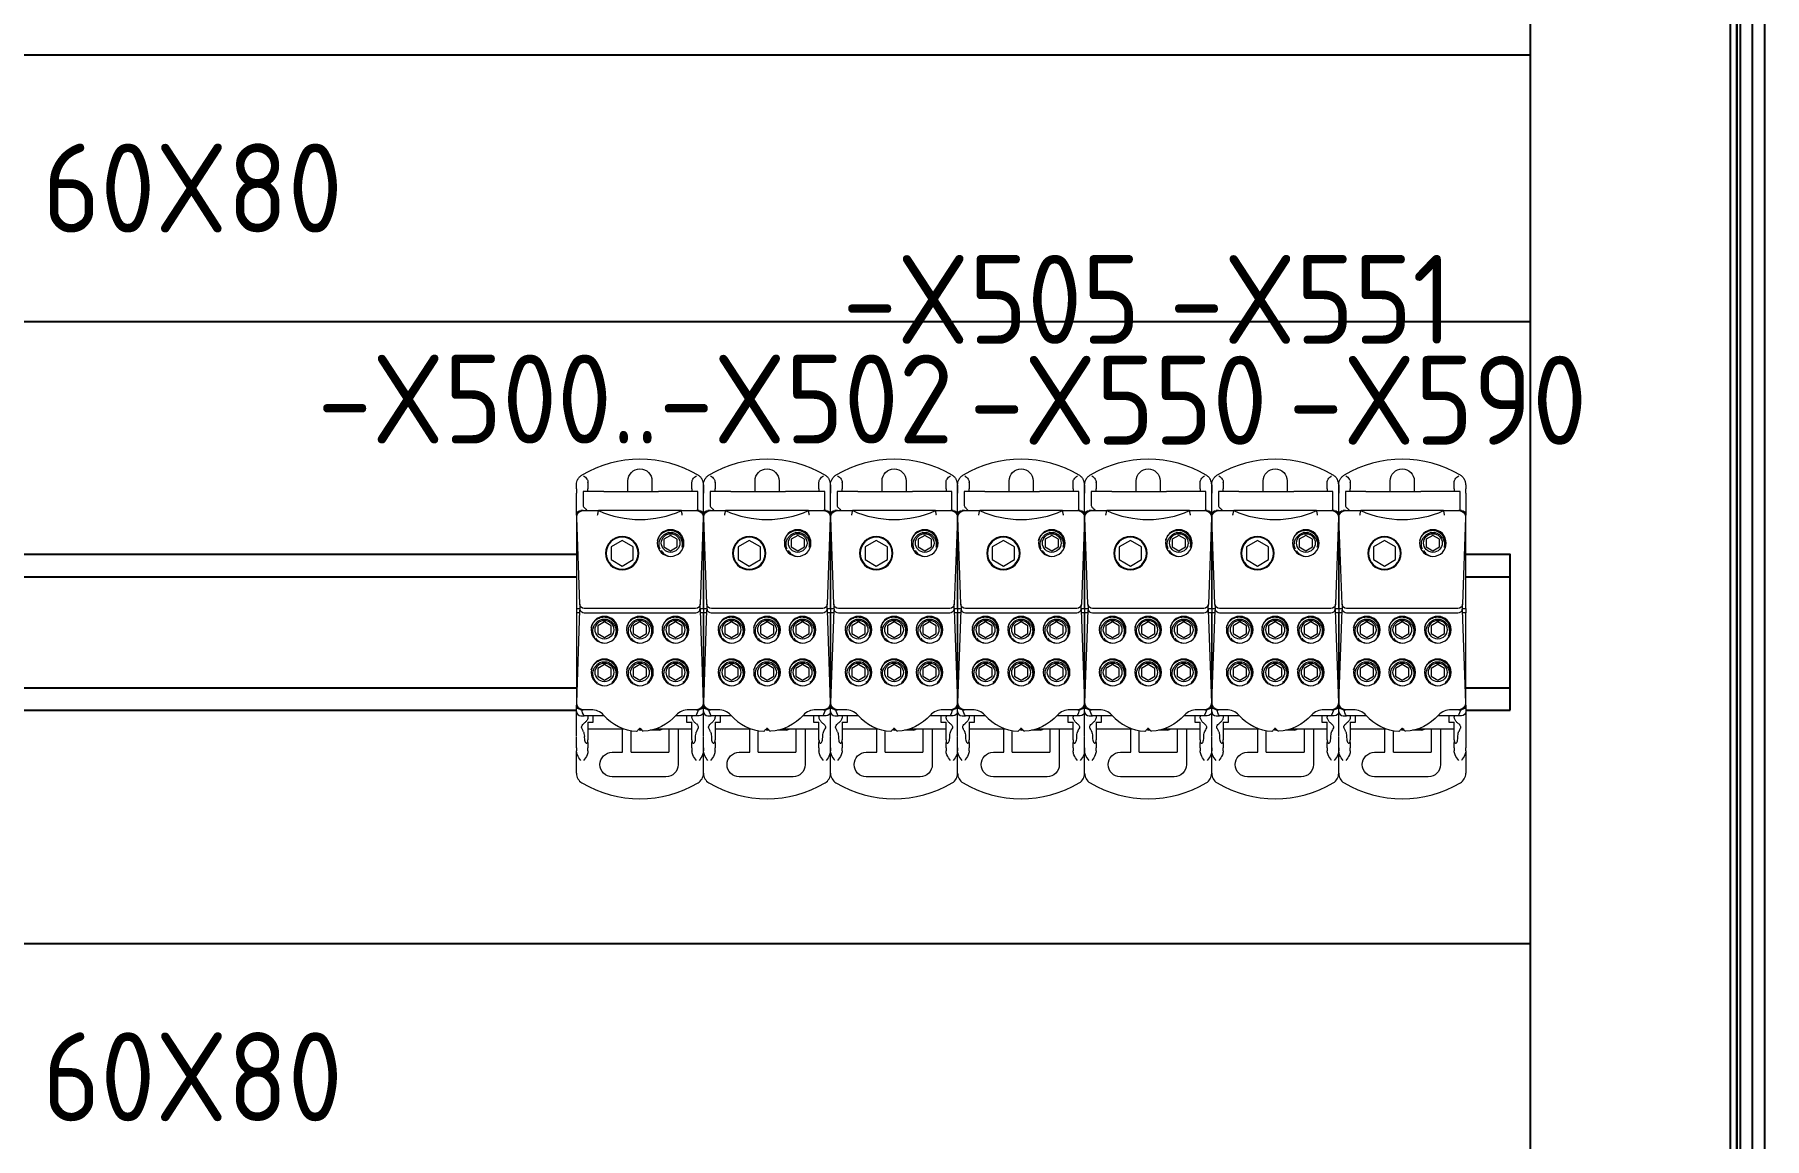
# Model space of a CAD drawing. Header units: millimetres. Extents: x 42151 to 59780, y 37376 to 44547.
# Drawn here: x 47415.8 to 47805.2, y 43100.9 to 43349.3 of the extents above; entities that cross this region are included whole.
import ezdxf
from ezdxf.enums import TextEntityAlignment as Align

# ---------------------------------------------------------------- set-up
doc = ezdxf.new("R2010")
doc.units = ezdxf.units.MM
doc.set_wipeout_variables(frame=1)
doc.layers.add('000-PI-Oprema', color=30, linetype='Continuous', lineweight=5)
for name, color, linetype in [('000-PI-ORMAR', 2, 'Continuous'), ('000-PI_TEXT', 7, 'Continuous'), ('002-PI-Kabelska kanalica', 150, 'Continuous'), ('004-PI-DIN Šina', 3, 'Continuous'), ('SI-Ormari', 51, 'Continuous')]:
    doc.layers.add(name, color=color, linetype=linetype)
doc.styles.add('PI0', font='isocpeur.ttf', dxfattribs={"width": 0.9})

# ---------------------------------------------------------------- blocks, each defined once
blk = doc.blocks.new('2000x800_montazna ploca')
at = {"layer": '000-PI-ORMAR'}
blk.add_line((-3634.67, 1646.19), (-3634.67, -243.81), dxfattribs=at)
blk = doc.blocks.new('*U90')
at = {"layer": '002-PI-Kabelska kanalica'}
blk.add_line((80, -100), (80, 1630), dxfattribs=at)
blk = doc.blocks.new('*U137')
at = {"layer": '002-PI-Kabelska kanalica'}
for p, q in [((-20, 519), (40, 519)), ((-20, -100), (-20, 519)), ((40, -100), (40, 519))]:
    blk.add_line(p, q, dxfattribs=at)
blk = doc.blocks.new('*U134')
at = {"layer": '004-PI-DIN Šina'}
blk.add_lwpolyline([(610, -17.5), (610, 17.5), (0, 17.5), (0, -17.5)], close=True, dxfattribs=at)
for points in [[(0, 12.5), (610, 12.5)], [(0, -12.5), (610, -12.5)]]:
    blk.add_lwpolyline(points, dxfattribs=at)
blk = doc.blocks.new('A$C444e6eee')
at = {"color": 0, "linetype": 'Continuous', "lineweight": 0, "extrusion": (1.22465e-16, 1, -2.22045e-16)}
for p, q in [((78.21, -159.95), (83.26, -159.95)), ((83.94, -159.95), (83.26, -159.95)), ((83.3, -162.55), (83.94, -162.55)), ((83.94, -159.95), (85.17, -159.95)), ((85.17, -162.55), (83.94, -162.55)), ((85.17, -159.95), (86.33, -159.95)), ((89.73, -162.55), (85.76, -162.55)), ((86.49, -159.95), (89.13, -159.95)), ((88.23, -162.55), (88.23, -170.67)), ((89.13, -159.95), (92.13, -159.95)), ((89.73, -162.55), (89.73, -163.75)), ((91.13, -162.55), (90.92, -162.55)), ((91.13, -160.95), (91.13, -161.7)), ((91.13, -166.2), (91.13, -161.7)), ((92.13, -159.95), (93.53, -159.95)), ((92.53, -160.95), (92.53, -161.5)), ((92.53, -163.25), (92.53, -161.5)), ((114.33, -159.95), (93.53, -159.95)), ((94.08, -160), (114.93, -160.73)), ((114.28, -186.79), (114.28, -161.71)), ((115.33, -159.95), (114.33, -159.95)), ((114.33, -160.71), (114.33, -159.95)), ((115.28, -160.72), (114.93, -160.73)), ((116.28, -160.69), (115.28, -160.72)), ((115.28, -186.78), (115.28, -161.72)), ((136.33, -159.95), (115.33, -159.95)), ((115.33, -159.95), (115.33, -160.72)), ((116.28, -160.69), (135.78, -160)), ((136.33, -159.95), (137.9, -159.95)), ((137.33, -161.5), (137.33, -160.95)), ((137.33, -161.5), (137.33, -164.93)), ((137.9, -159.95), (141.27, -159.95)), ((141.63, -161.45), (138.46, -161.45)), ((142.26, -159.95), (141.27, -159.95)), ((141.63, -166.08), (141.63, -161.45)), ((141.67, -162.55), (141.63, -162.55)), ((141.67, -162.55), (142.26, -162.55)), ((142.26, -159.95), (143.15, -159.95)), ((143.66, -162.55), (142.26, -162.55)), ((143.66, -162.55), (143.73, -162.55)), ((89.73, -163.75), (91.13, -163.75)), ((100.06, -164.75), (99.2, -166.25)), ((99.2, -166.25), (100.06, -167.75)), ((101.79, -164.75), (100.06, -164.75)), ((102.66, -166.25), (101.79, -164.75)), ((101.79, -167.75), (102.66, -166.25)), ((109.66, -164.75), (108.8, -166.25)), ((108.8, -166.25), (109.66, -167.75)), ((111.39, -164.75), (109.66, -164.75)), ((112.26, -166.25), (111.39, -164.75)), ((111.39, -167.75), (112.26, -166.25)), ((137.33, -183.57), (137.33, -164.93)), ((141.63, -166.08), (141.63, -178.41)), ((77.43, -180.1), (77.43, -168)), ((82.93, -168), (82.93, -170.35)), ((82.93, -170.35), (88.23, -170.35)), ((100.06, -167.75), (101.79, -167.75)), ((109.66, -167.75), (111.39, -167.75)), ((126.29, -167.75), (124.84, -170.25)), ((124.84, -170.25), (126.29, -172.75)), ((129.17, -167.75), (126.29, -167.75)), ((130.62, -170.25), (129.17, -167.75)), ((129.17, -172.75), (130.62, -170.25)), ((82.93, -172.25), (82.93, -180.75)), ((82.93, -172.25), (87.81, -172.25)), ((87.88, -174.71), (87.88, -174.43)), ((88.23, -174.08), (88.23, -174.42)), ((100.06, -172.75), (99.2, -174.25)), ((99.2, -174.25), (100.06, -175.75)), ((101.79, -172.75), (100.06, -172.75)), ((102.66, -174.25), (101.79, -172.75)), ((101.79, -175.75), (102.66, -174.25)), ((109.66, -172.75), (108.8, -174.25)), ((108.8, -174.25), (109.66, -175.75)), ((111.39, -172.75), (109.66, -172.75)), ((112.26, -174.25), (111.39, -172.75)), ((111.39, -175.75), (112.26, -174.25)), ((126.29, -172.75), (129.17, -172.75)), ((141.63, -171.55), (144.03, -171.55)), ((87.88, -178.57), (87.88, -176.58)), ((88.23, -177.83), (88.23, -185.95)), ((100.06, -175.75), (101.79, -175.75)), ((109.66, -175.75), (111.39, -175.75)), ((144.03, -176.95), (141.63, -176.95)), ((141.63, -187.25), (141.63, -178.41)), ((88.23, -182.85), (80.18, -182.85)), ((88.23, -180.75), (82.93, -180.75)), ((91.13, -186.8), (91.13, -182.3)), ((100.06, -180.75), (99.2, -182.25)), ((99.2, -182.25), (100.06, -183.75)), ((101.79, -180.75), (100.06, -180.75)), ((102.66, -182.25), (101.79, -180.75)), ((101.79, -183.75), (102.66, -182.25)), ((109.66, -180.75), (108.8, -182.25)), ((108.8, -182.25), (109.66, -183.75)), ((111.39, -180.75), (109.66, -180.75)), ((112.26, -182.25), (111.39, -180.75)), ((111.39, -183.75), (112.26, -182.25)), ((129.16, -179.65), (128.3, -181.15)), ((128.3, -181.15), (129.16, -182.65)), ((130.89, -179.65), (129.16, -179.65)), ((129.16, -182.65), (130.89, -182.65)), ((131.76, -181.15), (130.89, -179.65)), ((130.89, -182.65), (131.76, -181.15)), ((83.93, -185.95), (83.26, -185.95)), ((83.94, -185.95), (85.17, -185.95)), ((85.76, -185.95), (89.73, -185.95)), ((91.13, -184.75), (89.73, -184.75)), ((89.73, -184.75), (89.73, -185.95)), ((91.13, -185.95), (90.92, -185.95)), ((91.13, -187.55), (91.13, -186.8)), ((92.53, -187), (92.53, -185.25)), ((100.06, -183.75), (101.79, -183.75)), ((109.66, -183.75), (111.39, -183.75)), ((137.33, -183.57), (137.33, -187)), ((142.26, -185.95), (141.63, -185.95)), ((142.26, -185.95), (143.66, -185.95)), ((143.66, -185.95), (143.73, -185.95)), ((83.26, -188.55), (78.21, -188.55)), ((83.26, -188.55), (83.94, -188.55)), ((85.17, -188.55), (83.94, -188.55)), ((86.33, -188.55), (85.17, -188.55)), ((89.13, -188.55), (86.33, -188.55)), ((92.13, -188.55), (89.13, -188.55)), ((93.53, -188.55), (92.13, -188.55)), ((92.53, -187), (92.53, -187.55)), ((93.53, -188.55), (114.33, -188.55)), ((114.93, -187.77), (94.08, -188.5)), ((114.33, -188.55), (114.33, -187.79)), ((115.33, -188.55), (114.33, -188.55)), ((115.28, -187.78), (114.93, -187.77)), ((115.28, -187.78), (116.28, -187.81)), ((115.33, -187.78), (115.33, -188.55)), ((115.33, -188.55), (136.33, -188.55)), ((135.78, -188.5), (116.28, -187.81)), ((137.9, -188.55), (136.33, -188.55)), ((137.33, -187.55), (137.33, -187)), ((137.33, -187.25), (141.63, -187.25)), ((141.27, -188.55), (137.9, -188.55)), ((141.27, -188.55), (142.26, -188.55)), ((143.15, -188.55), (142.26, -188.55))]:
    blk.add_line(p, q, dxfattribs=at)
at = {"color": 0, "linetype": 'Continuous', "lineweight": 0}
for centre in [(100.93, -166.25), (110.53, -166.25), (100.93, -174.25), (110.53, -174.25), (130.03, -181.15), (100.93, -182.25), (110.53, -182.25)]:
    blk.add_circle(centre, 2.1, dxfattribs=at)
at = {"color": 0, "linetype": 'Continuous', "lineweight": 0, "extrusion": (-2.71926e-32, -2.22045e-16, -1)}
blk.add_circle((-127.73, -170.25), 3.6, dxfattribs=at)
at = {"color": 0, "linetype": 'Continuous', "lineweight": 0}
for centre, radius, start, end in [((98.13, -174.25), 25.65, 149.3549, 210.6451), ((78.21, -162.45), 2.5, 90, 149.3549), ((88.73, -163.25), 3.8, 311.9837, 0), ((100.93, -166.25), 3, 90, 270), ((100.93, -166.25), 3, 270, 90), ((110.53, -166.25), 3, 90, 270), ((110.53, -166.25), 3, 270, 90), ((143.15, -162.45), 2.5, 30.6451, 36.8008), ((123.23, -174.25), 25.65, 329.3549, 30.6451), ((98.63, -174.25), 11, 131.9837, 176.0548), ((127.73, -170.25), 3.75, 90, 270), ((127.73, -170.25), 3.75, 270, 90), ((158.03, -174.25), 22.7, 155.7685, 204.2315), ((100.93, -174.25), 3, 90, 270), ((100.93, -174.25), 3, 270, 90), ((110.53, -174.25), 3, 90, 270), ((110.53, -174.25), 3, 270, 90), ((130.03, -181.15), 3, 90, 270), ((130.03, -181.15), 3, 270, 90), ((88.73, -185.25), 3.8, 360, 48.0163), ((100.93, -182.25), 3, 90, 270), ((100.93, -182.25), 3, 270, 90), ((110.53, -182.25), 3, 90, 270), ((110.53, -182.25), 3, 270, 90), ((78.21, -186.05), 2.5, 210.6451, 270), ((143.15, -186.05), 2.5, 323.1992, 329.3549)]:
    blk.add_arc(centre, radius, start, end, dxfattribs=at)
at = {"color": 0, "linetype": 'Continuous', "lineweight": 0, "extrusion": (-2.71926e-32, -2.22045e-16, -1)}
for centre, radius, start, end in [((-93.53, -160.95), 1, 0, 90), ((-94.03, -161.5), 1.5, 0, 90), ((-94.03, -161.5), 1.5, 90, 92), ((-135.83, -161.5), 1.5, 88, 90), ((-135.83, -161.5), 1.5, 90, 180), ((-136.33, -160.95), 1, 90, 180), ((-80.18, -168), 2.75, 0, 180), ((-100.93, -166.25), 2.4, 130.2477, 229.7523), ((-110.53, -166.25), 2.9, 23.6068, 23.8861), ((-110.53, -166.25), 2.4, 130.2477, 180), ((-110.53, -166.25), 2.4, 180, 229.7523), ((-87.85, -173.51), 0.2, 310, 3.9452), ((-87.85, -174.99), 0.2, 356.0548, 50), ((-98.63, -174.25), 11, 311.9837, 356.0548), ((-88.8, -174.43), 0.925, 0, 33.3582), ((-100.93, -174.25), 2.4, 130.2477, 229.7523), ((-110.53, -174.25), 2.9, 23.6044, 23.8794), ((-110.53, -174.25), 2.4, 130.2477, 180), ((-110.53, -174.25), 2.4, 180, 229.7523), ((-144.03, -174.25), 2.7, 90, 270), ((-88.8, -178.57), 0.925, 308.4347, 0), ((-80.18, -180.1), 2.75, 270, 0), ((-100.93, -182.25), 2.4, 130.2477, 229.7523), ((-110.53, -182.25), 2.9, 23.6018, 23.8722), ((-110.53, -182.25), 2.4, 130.2477, 180), ((-110.53, -182.25), 2.4, 180, 229.7523), ((-130.03, -181.15), 2.4, 130.2477, 180), ((-130.03, -181.15), 2.4, 180, 229.7523), ((-92.13, -187.55), 1, 270, 0), ((-94.03, -187), 1.5, 270, 0), ((-93.53, -187.55), 1, 270, 0), ((-94.03, -187), 1.5, 268, 270), ((-135.83, -187), 1.5, 270, 272), ((-135.83, -187), 1.5, 180, 270), ((-136.33, -187.55), 1, 180, 270)]:
    blk.add_arc(centre, radius, start, end, dxfattribs=at)
for centre, ratio, start_param, end_param in [((88.61, -166.1), 0.354119, -3.385488, -3.141593), ((88.61, -166.1), 0.354119, -3.141593, -2.71408), ((93.12, -166.1), 0.8391, -3.63507, -3.282054), ((93.12, -182.4), 0.8391, 0.140461, 0.493477), ((88.61, -182.4), 0.354119, -0.427512, 0.243895)]:
    blk.add_ellipse(centre, major_axis=(0, -5), ratio=ratio, start_param=start_param, end_param=end_param, dxfattribs=at)
at = {"color": 0, "linetype": 'Continuous', "lineweight": 0}
for centre, major_axis, ratio, start_param, end_param in [((92.13, -160.95), (0.72, -0.694), 1, -3.945453, -2.374657), ((115.28, -161.72), (-0.707, -0.732), 0.965689, -2.356194, -1.998623), ((138.46, -170.25), (0, -8.8), 0.212557, -3.141593, -2.990694), ((115.28, -186.78), (0.707, -0.732), 0.965689, -1.142969, -0.785398)]:
    blk.add_ellipse(centre, major_axis=major_axis, ratio=ratio, start_param=start_param, end_param=end_param, dxfattribs=at)
at = {"color": 0, "linetype": 'Continuous', "lineweight": 0, "extrusion": (-3.69779e-32, -2.22045e-16, -1)}
for centre, major_axis, start_param, end_param in [((115.28, -161.75), (-0.707, 0.732), -0.785398, 0.427827), ((115.28, -186.75), (0.707, 0.732), -3.56942, -2.356194)]:
    blk.add_ellipse(centre, major_axis=major_axis, ratio=0.965689, start_param=start_param, end_param=end_param, dxfattribs=at)
at = {"color": 0, "linetype": 'Continuous', "lineweight": 0, "extrusion": (-1.2326e-32, -2.22045e-16, -1)}
blk.add_ellipse((116.28, -161.69), major_axis=(0.707, 0.732), ratio=0.965689, start_param=-2.356194, end_param=-0.785398, dxfattribs=at)
at = {"color": 0, "linetype": 'Continuous', "lineweight": 0, "extrusion": (-2.77334e-32, -2.22045e-16, -1)}
blk.add_ellipse((141.24, -163.41), major_axis=(1.81, -0.04), ratio=0.493113, start_param=-1.36597, end_param=-1.341883, dxfattribs=at)
at = {"color": 0, "linetype": 'Continuous', "lineweight": 0, "extrusion": (-2.71962e-32, -2.22045e-16, -1)}
blk.add_ellipse((88.12, -174.25), major_axis=(0.2, 0), ratio=0.000015, start_param=0, end_param=0.00006, dxfattribs=at)
at = {"color": 0, "linetype": 'Continuous', "lineweight": 0, "extrusion": (-4.93038e-32, -2.22045e-16, -1)}
blk.add_ellipse((116.28, -186.81), major_axis=(-0.707, 0.732), ratio=0.965689, start_param=-2.356194, end_param=-0.785398, dxfattribs=at)
at = {"color": 0, "linetype": 'Continuous', "lineweight": 0}
for points, knots in [([(81.06, -160.95), (81.45, -160.67), (81.92, -160.34), (82.63, -160.04), (82.96, -159.95), (83.26, -159.95)], [0, 0, 0, 0, 0.1431358, 0.1431358, 0.2306232, 0.2306232, 0.2306232, 0.2306232]), ([(83.26, -162.55), (82.96, -162.55), (82.63, -162.46), (81.92, -162.16), (81.45, -161.83), (81.06, -161.55)], [0.5610029, 0.5610029, 0.5610029, 0.5610029, 0.6484904, 0.6484904, 0.7916261, 0.7916261, 0.7916261, 0.7916261]), ([(86.38, -161.72), (86.34, -161.72), (86.3, -161.72), (86.26, -161.72), (86.05, -161.72), (85.84, -161.74), (85.49, -161.82), (85.35, -161.86), (85.16, -161.97), (85.09, -162.02), (85.02, -162.13), (85.01, -162.17), (85.01, -162.26), (85.02, -162.3), (85.06, -162.37), (85.09, -162.4), (85.17, -162.45), (85.22, -162.48), (85.35, -162.52), (85.43, -162.53), (85.59, -162.55), (85.67, -162.55), (85.76, -162.55)], [0.7790245, 0.7790245, 0.7790245, 0.7790245, 0.7911254, 0.7911254, 0.7911254, 0.8548815, 0.8548815, 0.9090469, 0.9090469, 0.9508521, 0.9508521, 0.983383, 0.983383, 1.0097801, 1.0097801, 1.033153, 1.033153, 1.0577932, 1.0577932, 1.0898852, 1.0898852, 1.1210533, 1.1210533, 1.1210533, 1.1210533]), ([(85.17, -162.55), (85.2, -162.55), (85.26, -162.55), (85.46, -162.55), (85.6, -162.55), (85.76, -162.55)], [0, 0, 0, 0, 0.5, 0.5, 1, 1, 1, 1]), ([(87.53, -161.55), (87.43, -161.59), (87.31, -161.62), (87, -161.69), (86.8, -161.72), (86.52, -161.73), (86.45, -161.73), (86.38, -161.72)], [0.731499, 0.731499, 0.731499, 0.731499, 0.7724224, 0.7724224, 0.8350709, 0.8350709, 0.8562788, 0.8562788, 0.8562788, 0.8562788]), ([(87.53, -161.55), (87.69, -161.5), (87.82, -161.44), (88.07, -161.32), (88.15, -161.28), (88.19, -161.25)], [0.000001, 0.000001, 0.000001, 0.000001, 0.0585015, 0.0585015, 0.1304698, 0.1304698, 0.1304698, 0.1304698]), ([(90.92, -162.55), (90.79, -162.55), (90.66, -162.53), (90.41, -162.45), (90.29, -162.4), (90.09, -162.28), (89.98, -162.2), (89.72, -161.99), (89.57, -161.82), (89.42, -161.64), (89.38, -161.6), (89.35, -161.55)], [-0.8734325, -0.8734325, -0.8734325, -0.8734325, -0.8347824, -0.8347824, -0.7961324, -0.7961324, -0.7546192, -0.7546192, -0.667892, -0.667892, -0.6340045, -0.6340045, -0.6340045, -0.6340045]), ([(101.48, -163.3), (101.85, -163.38), (102.2, -163.54), (102.87, -163.99), (103.13, -164.28), (103.53, -164.89), (103.67, -165.24), (103.82, -166.01), (103.8, -166.39), (103.66, -167.07), (103.52, -167.4), (103.12, -168.03), (102.85, -168.29), (102.33, -168.64), (102.07, -168.76), (101.52, -168.93), (101.22, -168.96), (100.93, -168.95)], [-0.6806075, -0.6806075, -0.6806075, -0.6806075, -0.6123483, -0.6123483, -0.5356662, -0.5356662, -0.454247, -0.454247, -0.3652072, -0.3652072, -0.2750897, -0.2750897, -0.1734895, -0.1734895, -0.0888664, -0.0888664, -0.000145, -0.000145, -0.000145, -0.000145]), ([(111.05, -163.3), (111.28, -163.34), (111.5, -163.42), (111.89, -163.6), (112.06, -163.71), (112.48, -164.02), (112.7, -164.25), (113.1, -164.84), (113.25, -165.2), (113.41, -165.95), (113.41, -166.33), (113.27, -167.06), (113.13, -167.4), (112.75, -167.98), (112.51, -168.23), (112, -168.6), (111.75, -168.73), (111.17, -168.92), (110.85, -168.96), (110.53, -168.95)], [-0.8480273, -0.8480273, -0.8480273, -0.8480273, -0.7780094, -0.7780094, -0.7186418, -0.7186418, -0.6216004, -0.6216004, -0.5061514, -0.5061514, -0.39224, -0.39224, -0.2839729, -0.2839729, -0.1825756, -0.1825756, -0.0965878, -0.0965878, -0.0001695, -0.0001695, -0.0001695, -0.0001695]), ([(138.17, -161.55), (138.13, -161.58), (138.09, -161.61), (137.9, -161.79), (137.73, -162), (137.4, -162.24), (137.36, -162.26), (137.33, -162.29)], [1.0753297, 1.0753297, 1.0753297, 1.0753297, 1.1297906, 1.1297906, 1.3140805, 1.3140805, 1.3318621, 1.3318621, 1.3318621, 1.3318621]), ([(143.15, -159.95), (143.36, -159.95), (143.58, -159.98), (144, -160.09), (144.2, -160.18), (144.38, -160.28), (144.39, -160.28), (144.39, -160.28)], [-1.7714025, -1.7714025, -1.7714025, -1.7714025, -1.5903606, -1.5903606, -1.4093186, -1.4093186, -1.4054911, -1.4054911, -1.4054911, -1.4054911]), ([(145.15, -161.55), (144.95, -161.82), (144.71, -162.14), (144.33, -162.39), (144.2, -162.46), (143.98, -162.53), (143.85, -162.55), (143.73, -162.55)], [0, 0, 0, 0, 0.1002612, 0.1002612, 0.1368324, 0.1368324, 0.1704278, 0.1704278, 0.1704278, 0.1704278]), ([(144.39, -160.28), (144.4, -160.29), (144.41, -160.29), (144.45, -160.32), (144.48, -160.34), (144.58, -160.4), (144.68, -160.47), (144.86, -160.62), (144.93, -160.7), (145.05, -160.83), (145.1, -160.89), (145.15, -160.95)], [-0.1298369, -0.1298369, -0.1298369, -0.1298369, -0.1191582, -0.1191582, -0.0987174, -0.0987174, -0.0549668, -0.0549668, -0.0220683, -0.0220683, 0, 0, 0, 0]), ([(98.44, -164.85), (98.44, -164.85), (98.44, -164.85), (98.32, -165.01), (98.22, -165.18), (98.06, -165.53), (98, -165.7), (97.95, -165.88)], [-0.1159835, -0.1159835, -0.1159835, -0.1159835, -0.1156325, -0.1156325, -0.0556646, -0.0556646, -0.0000016, -0.0000016, -0.0000016, -0.0000016]), ([(98.51, -164.7), (98.64, -164.54), (98.78, -164.39), (98.94, -164.26), (99.22, -164.03), (99.55, -163.86), (99.89, -163.75), (100.23, -163.65), (100.58, -163.62), (100.93, -163.66), (101.26, -163.69), (101.59, -163.79), (101.88, -163.95), (102.1, -164.07), (102.3, -164.23), (102.48, -164.42)], [0.000320422, 0.000320422, 0.000320422, 0.000320422, 0.000932043, 0.000932043, 0.000932043, 0.002019219, 0.002019219, 0.002019219, 0.003064903, 0.003064903, 0.003064903, 0.004068194, 0.004068194, 0.004068194, 0.00482584, 0.00482584, 0.00482584, 0.00482584]), ([(108.62, -164.25), (108.48, -164.35), (108.35, -164.47), (108.22, -164.62), (108.08, -164.77), (107.95, -164.95), (107.83, -165.16), (107.72, -165.37), (107.62, -165.6), (107.55, -165.86)], [0.6325041, 0.6325041, 0.6325041, 0.6325041, 0.75, 0.75, 0.75, 0.875, 0.875, 0.875, 0.9997701, 0.9997701, 0.9997701, 0.9997701]), ([(108.76, -164.1), (108.98, -163.95), (109.23, -163.83), (109.49, -163.75), (109.83, -163.65), (110.18, -163.62), (110.53, -163.66), (110.86, -163.69), (111.19, -163.79), (111.48, -163.95), (111.7, -164.07), (111.9, -164.23), (112.08, -164.42)], [0.001199082, 0.001199082, 0.001199082, 0.001199082, 0.002019219, 0.002019219, 0.002019219, 0.003064903, 0.003064903, 0.003064903, 0.004068194, 0.004068194, 0.004068194, 0.00482584, 0.00482584, 0.00482584, 0.00482584]), ([(136.33, -164.72), (136.33, -164.72), (136.33, -164.72), (136.4, -164.74), (136.47, -164.75), (136.61, -164.78), (136.67, -164.79), (136.85, -164.83), (136.96, -164.85), (137.14, -164.89), (137.21, -164.91), (137.3, -164.93), (137.33, -164.93), (137.33, -164.93)], [-0.318264, -0.318264, -0.318264, -0.318264, -0.3178049, -0.3178049, -0.2966811, -0.2966811, -0.2755902, -0.2755902, -0.2359525, -0.2359525, -0.1972173, -0.1972173, -0.1589482, -0.1589482, -0.1589482, -0.1589482]), ([(102.48, -168.08), (102.3, -168.27), (102.1, -168.42), (101.88, -168.55), (101.59, -168.71), (101.26, -168.81), (100.93, -168.84), (100.58, -168.88), (100.23, -168.85), (99.89, -168.75), (99.55, -168.64), (99.22, -168.47), (98.94, -168.24), (98.82, -168.14), (98.72, -168.04), (98.62, -167.92)], [0, 0, 0, 0, 0.000758477, 0.000758477, 0.000758477, 0.001755643, 0.001755643, 0.001755643, 0.00279726, 0.00279726, 0.00279726, 0.00388085, 0.00388085, 0.00388085, 0.004332458, 0.004332458, 0.004332458, 0.004332458]), ([(101.48, -171.3), (101.85, -171.38), (102.2, -171.54), (102.87, -171.99), (103.13, -172.28), (103.53, -172.89), (103.67, -173.24), (103.82, -174.01), (103.8, -174.39), (103.66, -175.07), (103.52, -175.4), (103.12, -176.03), (102.85, -176.29), (102.33, -176.64), (102.07, -176.76), (101.52, -176.93), (101.22, -176.96), (100.93, -176.95)], [-0.6899551, -0.6899551, -0.6899551, -0.6899551, -0.619983, -0.619983, -0.5413481, -0.5413481, -0.4584697, -0.4584697, -0.3677129, -0.3677129, -0.2758598, -0.2758598, -0.173189, -0.173189, -0.0888733, -0.0888733, -0.0001434, -0.0001434, -0.0001434, -0.0001434]), ([(112.08, -168.08), (111.9, -168.27), (111.7, -168.42), (111.48, -168.55), (111.19, -168.71), (110.86, -168.81), (110.53, -168.84), (110.18, -168.88), (109.83, -168.85), (109.49, -168.75), (109.33, -168.7), (109.17, -168.63), (109.01, -168.55)], [0, 0, 0, 0, 0.000758477, 0.000758477, 0.000758477, 0.001755643, 0.001755643, 0.001755643, 0.00279726, 0.00279726, 0.00279726, 0.003317202, 0.003317202, 0.003317202, 0.003317202]), ([(110.53, -168.95), (110.32, -168.94), (110.12, -168.91), (109.87, -168.84), (109.83, -168.83), (109.78, -168.82)], [-0.48458347, -0.48458347, -0.48458347, -0.48458347, -0.43103985, -0.43103985, -0.41910587, -0.41910587, -0.41910587, -0.41910587]), ([(111.05, -171.3), (111.28, -171.34), (111.5, -171.42), (111.89, -171.6), (112.06, -171.71), (112.48, -172.02), (112.7, -172.25), (113.1, -172.84), (113.25, -173.2), (113.41, -173.95), (113.41, -174.33), (113.27, -175.06), (113.13, -175.4), (112.75, -175.98), (112.51, -176.23), (112, -176.6), (111.74, -176.73), (111.17, -176.92), (110.85, -176.96), (110.53, -176.95)], [-0.8484297, -0.8484297, -0.8484297, -0.8484297, -0.7783547, -0.7783547, -0.7189753, -0.7189753, -0.6218395, -0.6218395, -0.5063305, -0.5063305, -0.3923726, -0.3923726, -0.2841061, -0.2841061, -0.1825089, -0.1825089, -0.0963902, -0.0963902, -0.0001701, -0.0001701, -0.0001701, -0.0001701]), ([(87.73, -174.84), (87.73, -174.84), (87.77, -174.8), (87.87, -174.72), (87.87, -174.72), (87.88, -174.71), (87.89, -174.71), (87.98, -174.63), (88.1, -174.53), (88.25, -174.4)], [0, 0, 0, 0, 0.46875, 0.46875, 0.46875, 0.5, 0.5, 0.5, 1, 1, 1, 1]), ([(88.32, -174.25), (88.32, -174.25), (88.32, -174.24), (88.32, -174.24), (88.32, -174.23), (88.32, -174.23), (88.32, -174.22), (88.31, -174.21), (88.31, -174.2), (88.31, -174.2), (88.31, -174.18), (88.3, -174.17), (88.29, -174.15), (88.28, -174.13), (88.26, -174.11), (88.25, -174.1)], [0.4999584, 0.4999584, 0.4999584, 0.4999584, 0.531171, 0.531171, 0.531171, 0.5624263, 0.5624263, 0.5624263, 0.6249368, 0.6249368, 0.6249368, 0.7499579, 0.7499579, 0.7499579, 1, 1, 1, 1]), ([(98.44, -172.85), (98.44, -172.85), (98.44, -172.85), (98.32, -173.01), (98.22, -173.18), (98.06, -173.53), (98, -173.7), (97.95, -173.88)], [-0.1156914, -0.1156914, -0.1156914, -0.1156914, -0.1153498, -0.1153498, -0.0555732, -0.0555732, -0.000001, -0.000001, -0.000001, -0.000001]), ([(98.51, -172.7), (98.64, -172.54), (98.78, -172.39), (98.94, -172.26), (99.22, -172.03), (99.55, -171.86), (99.89, -171.75), (100.23, -171.65), (100.58, -171.62), (100.93, -171.66), (101.26, -171.69), (101.59, -171.79), (101.88, -171.95), (102.1, -172.07), (102.3, -172.23), (102.48, -172.42)], [0.000320231, 0.000320231, 0.000320231, 0.000320231, 0.000932043, 0.000932043, 0.000932043, 0.002019219, 0.002019219, 0.002019219, 0.003064903, 0.003064903, 0.003064903, 0.004068194, 0.004068194, 0.004068194, 0.00482584, 0.00482584, 0.00482584, 0.00482584]), ([(108.62, -172.25), (108.48, -172.35), (108.35, -172.47), (108.22, -172.62), (108.08, -172.77), (107.95, -172.95), (107.83, -173.16), (107.72, -173.37), (107.62, -173.6), (107.55, -173.86)], [0.6325671, 0.6325671, 0.6325671, 0.6325671, 0.75, 0.75, 0.75, 0.875, 0.875, 0.875, 0.9997646, 0.9997646, 0.9997646, 0.9997646]), ([(108.76, -172.1), (108.98, -171.95), (109.23, -171.83), (109.49, -171.75), (109.83, -171.65), (110.18, -171.62), (110.53, -171.66), (110.86, -171.69), (111.19, -171.79), (111.48, -171.95), (111.7, -172.07), (111.9, -172.23), (112.08, -172.42)], [0.001199161, 0.001199161, 0.001199161, 0.001199161, 0.002019219, 0.002019219, 0.002019219, 0.003064903, 0.003064903, 0.003064903, 0.004068194, 0.004068194, 0.004068194, 0.00482584, 0.00482584, 0.00482584, 0.00482584]), ([(102.48, -176.08), (102.3, -176.27), (102.1, -176.42), (101.88, -176.55), (101.59, -176.71), (101.26, -176.81), (100.93, -176.84), (100.58, -176.88), (100.23, -176.85), (99.89, -176.75), (99.55, -176.64), (99.22, -176.47), (98.94, -176.24), (98.82, -176.14), (98.72, -176.04), (98.62, -175.92)], [0, 0, 0, 0, 0.000758477, 0.000758477, 0.000758477, 0.001755643, 0.001755643, 0.001755643, 0.00279726, 0.00279726, 0.00279726, 0.00388085, 0.00388085, 0.00388085, 0.004332458, 0.004332458, 0.004332458, 0.004332458]), ([(112.08, -176.08), (111.9, -176.27), (111.7, -176.42), (111.48, -176.55), (111.19, -176.71), (110.86, -176.81), (110.53, -176.84), (110.18, -176.88), (109.83, -176.85), (109.49, -176.75), (109.33, -176.7), (109.17, -176.63), (109.01, -176.55)], [0, 0, 0, 0, 0.000758477, 0.000758477, 0.000758477, 0.001755643, 0.001755643, 0.001755643, 0.00279726, 0.00279726, 0.00279726, 0.003317202, 0.003317202, 0.003317202, 0.003317202]), ([(110.53, -176.95), (110.32, -176.94), (110.12, -176.91), (109.88, -176.84), (109.83, -176.83), (109.78, -176.82)], [-0.48058772, -0.48058772, -0.48058772, -0.48058772, -0.42846892, -0.42846892, -0.41631151, -0.41631151, -0.41631151, -0.41631151]), ([(128.38, -179.01), (128.07, -179.18), (127.82, -179.41), (127.5, -179.8), (127.38, -179.98), (127.18, -180.36), (127.11, -180.57), (127.05, -180.78)], [-0.2222116, -0.2222116, -0.2222116, -0.2222116, -0.130093, -0.130093, -0.0671445, -0.0671445, -0.000001, -0.000001, -0.000001, -0.000001]), ([(128.66, -178.78), (128.77, -178.73), (128.88, -178.69), (128.99, -178.65), (129.33, -178.55), (129.68, -178.52), (130.03, -178.56), (130.36, -178.59), (130.69, -178.69), (130.98, -178.85), (131.2, -178.97), (131.4, -179.13), (131.58, -179.32)], [0.001660906, 0.001660906, 0.001660906, 0.001660906, 0.002019219, 0.002019219, 0.002019219, 0.003064903, 0.003064903, 0.003064903, 0.004068194, 0.004068194, 0.004068194, 0.00482584, 0.00482584, 0.00482584, 0.00482584]), ([(130.6, -178.2), (130.88, -178.27), (131.16, -178.37), (131.68, -178.67), (131.92, -178.86), (132.37, -179.36), (132.56, -179.66), (132.76, -180.18), (132.81, -180.36), (132.91, -180.91), (132.91, -181.28), (132.75, -182.01), (132.6, -182.36), (132.2, -182.94), (131.94, -183.21), (131.37, -183.57), (131.1, -183.69), (130.57, -183.83), (130.3, -183.86), (130.03, -183.85)], [-0.946679, -0.946679, -0.946679, -0.946679, -0.8438654, -0.8438654, -0.7367021, -0.7367021, -0.610902, -0.610902, -0.5445955, -0.5445955, -0.416473, -0.416473, -0.2855985, -0.2855985, -0.1671555, -0.1671555, -0.0812884, -0.0812884, -0.0001598, -0.0001598, -0.0001598, -0.0001598]), ([(98.44, -180.85), (98.44, -180.85), (98.44, -180.85), (98.32, -181.01), (98.22, -181.18), (98.06, -181.53), (98, -181.7), (97.95, -181.88)], [-0.1153593, -0.1153593, -0.1153593, -0.1153593, -0.1150355, -0.1150355, -0.0554889, -0.0554889, -0.000001, -0.000001, -0.000001, -0.000001]), ([(98.51, -180.7), (98.64, -180.54), (98.78, -180.39), (98.94, -180.26), (99.22, -180.03), (99.55, -179.86), (99.89, -179.75), (100.23, -179.65), (100.58, -179.62), (100.93, -179.66), (101.26, -179.69), (101.59, -179.79), (101.88, -179.95), (102.1, -180.07), (102.3, -180.23), (102.48, -180.42)], [0.000320031, 0.000320031, 0.000320031, 0.000320031, 0.000932043, 0.000932043, 0.000932043, 0.002019219, 0.002019219, 0.002019219, 0.003064903, 0.003064903, 0.003064903, 0.004068194, 0.004068194, 0.004068194, 0.00482584, 0.00482584, 0.00482584, 0.00482584]), ([(101.48, -179.3), (101.85, -179.38), (102.2, -179.54), (102.87, -179.99), (103.13, -180.28), (103.53, -180.89), (103.67, -181.24), (103.82, -182), (103.8, -182.39), (103.66, -183.08), (103.52, -183.41), (103.12, -184.03), (102.85, -184.29), (102.33, -184.64), (102.07, -184.76), (101.52, -184.93), (101.22, -184.96), (100.93, -184.95)], [-0.7003299, -0.7003299, -0.7003299, -0.7003299, -0.6282788, -0.6282788, -0.5472983, -0.5472983, -0.4625874, -0.4625874, -0.3698968, -0.3698968, -0.2764189, -0.2764189, -0.1728998, -0.1728998, -0.0888729, -0.0888729, -0.000142, -0.000142, -0.000142, -0.000142]), ([(108.62, -180.25), (108.48, -180.35), (108.35, -180.47), (108.22, -180.62), (108.08, -180.77), (107.95, -180.95), (107.83, -181.16), (107.72, -181.37), (107.62, -181.6), (107.55, -181.86)], [0.632632, 0.632632, 0.632632, 0.632632, 0.75, 0.75, 0.75, 0.875, 0.875, 0.875, 0.9997588, 0.9997588, 0.9997588, 0.9997588]), ([(108.76, -180.1), (108.98, -179.95), (109.23, -179.83), (109.49, -179.75), (109.83, -179.65), (110.18, -179.62), (110.53, -179.66), (110.86, -179.69), (111.19, -179.79), (111.48, -179.95), (111.7, -180.07), (111.9, -180.23), (112.08, -180.42)], [0.001199249, 0.001199249, 0.001199249, 0.001199249, 0.002019219, 0.002019219, 0.002019219, 0.003064903, 0.003064903, 0.003064903, 0.004068194, 0.004068194, 0.004068194, 0.00482584, 0.00482584, 0.00482584, 0.00482584]), ([(111.05, -179.3), (111.28, -179.34), (111.5, -179.42), (111.89, -179.6), (112.06, -179.71), (112.48, -180.02), (112.7, -180.25), (113.1, -180.84), (113.25, -181.2), (113.41, -181.95), (113.41, -182.33), (113.27, -183.06), (113.13, -183.4), (112.75, -183.98), (112.51, -184.23), (112, -184.6), (111.74, -184.73), (111.16, -184.92), (110.85, -184.96), (110.53, -184.95)], [-0.8488157, -0.8488157, -0.8488157, -0.8488157, -0.7786863, -0.7786863, -0.7192963, -0.7192963, -0.6220685, -0.6220685, -0.5065025, -0.5065025, -0.3925006, -0.3925006, -0.2842326, -0.2842326, -0.1824405, -0.1824405, -0.0961969, -0.0961969, -0.0001708, -0.0001708, -0.0001708, -0.0001708]), ([(131.58, -182.98), (131.4, -183.17), (131.2, -183.32), (130.98, -183.45), (130.69, -183.61), (130.36, -183.71), (130.03, -183.74), (129.68, -183.78), (129.33, -183.75), (129, -183.65)], [0, 0, 0, 0, 0.000758477, 0.000758477, 0.000758477, 0.001755643, 0.001755643, 0.001755643, 0.002794983, 0.002794983, 0.002794983, 0.002794983]), ([(81.06, -186.95), (81.45, -186.67), (81.92, -186.34), (82.63, -186.04), (82.96, -185.95), (83.26, -185.95)], [0, 0, 0, 0, 0.1431358, 0.1431358, 0.2306232, 0.2306232, 0.2306232, 0.2306232]), ([(85.76, -185.95), (85.71, -185.95), (85.65, -185.95), (85.51, -185.96), (85.42, -185.97), (85.26, -186.01), (85.2, -186.03), (85.11, -186.09), (85.08, -186.12), (85.03, -186.18), (85.01, -186.22), (85, -186.3), (85.01, -186.34), (85.05, -186.43), (85.1, -186.48), (85.23, -186.57), (85.32, -186.62), (85.58, -186.71), (85.75, -186.74), (86.05, -186.77), (86.15, -186.78), (86.26, -186.78), (86.3, -186.78), (86.34, -186.78), (86.38, -186.78)], [0.4367216, 0.4367216, 0.4367216, 0.4367216, 0.4561989, 0.4561989, 0.4874462, 0.4874462, 0.518193, 0.518193, 0.5489176, 0.5489176, 0.5783868, 0.5783868, 0.6116867, 0.6116867, 0.6521494, 0.6521494, 0.7009261, 0.7009261, 0.7583771, 0.7583771, 0.7911254, 0.7911254, 0.7911254, 0.803259, 0.803259, 0.803259, 0.803259]), ([(85.76, -185.95), (85.61, -185.95), (85.47, -185.95), (85.25, -185.95), (85.19, -185.95), (85.17, -185.95)], [0, 0, 0, 0, 0.5, 0.5, 1, 1, 1, 1]), ([(86.38, -186.78), (86.39, -186.78), (86.39, -186.78), (86.57, -186.77), (86.76, -186.78), (87.13, -186.84), (87.32, -186.88), (87.5, -186.94), (87.52, -186.94), (87.53, -186.95)], [0.8349911, 0.8349911, 0.8349911, 0.8349911, 0.8350709, 0.8350709, 0.8917831, 0.8917831, 0.9533967, 0.9533967, 0.9598688, 0.9598688, 0.9598688, 0.9598688]), ([(89.35, -186.95), (89.47, -186.79), (89.61, -186.61), (89.96, -186.3), (90.17, -186.16), (90.46, -186.04), (90.55, -186), (90.73, -185.96), (90.83, -185.95), (90.92, -185.95)], [0.2133452, 0.2133452, 0.2133452, 0.2133452, 0.3254299, 0.3254299, 0.4006486, 0.4006486, 0.4280117, 0.4280117, 0.4553748, 0.4553748, 0.4553748, 0.4553748]), ([(102.48, -184.08), (102.3, -184.27), (102.1, -184.42), (101.88, -184.55), (101.59, -184.71), (101.26, -184.81), (100.93, -184.84), (100.58, -184.88), (100.23, -184.85), (99.89, -184.75), (99.55, -184.64), (99.22, -184.47), (98.94, -184.24), (98.82, -184.14), (98.72, -184.04), (98.62, -183.92)], [0, 0, 0, 0, 0.000758477, 0.000758477, 0.000758477, 0.001755643, 0.001755643, 0.001755643, 0.00279726, 0.00279726, 0.00279726, 0.00388085, 0.00388085, 0.00388085, 0.004332458, 0.004332458, 0.004332458, 0.004332458]), ([(112.08, -184.08), (111.9, -184.27), (111.7, -184.42), (111.48, -184.55), (111.19, -184.71), (110.86, -184.81), (110.53, -184.84), (110.18, -184.88), (109.83, -184.85), (109.49, -184.75), (109.33, -184.7), (109.17, -184.63), (109.01, -184.55)], [0, 0, 0, 0, 0.000758477, 0.000758477, 0.000758477, 0.001755643, 0.001755643, 0.001755643, 0.00279726, 0.00279726, 0.00279726, 0.003317202, 0.003317202, 0.003317202, 0.003317202]), ([(110.53, -184.95), (110.33, -184.94), (110.12, -184.91), (109.88, -184.85), (109.83, -184.83), (109.78, -184.82)], [-0.47864833, -0.47864833, -0.47864833, -0.47864833, -0.42750773, -0.42750773, -0.41501234, -0.41501234, -0.41501234, -0.41501234]), ([(136.33, -183.78), (136.33, -183.78), (136.33, -183.78), (136.4, -183.76), (136.47, -183.75), (136.61, -183.72), (136.67, -183.71), (136.85, -183.67), (136.96, -183.65), (137.14, -183.61), (137.21, -183.59), (137.3, -183.57), (137.33, -183.57), (137.33, -183.57)], [-0.000459, -0.000459, -0.000459, -0.000459, 0, 0, 0.0211211, 0.0211211, 0.0422093, 0.0422093, 0.0818419, 0.0818419, 0.1205721, 0.1205721, 0.1588363, 0.1588363, 0.1588363, 0.1588363]), ([(143.73, -185.95), (143.85, -185.95), (143.98, -185.97), (144.2, -186.04), (144.33, -186.11), (144.71, -186.36), (144.95, -186.68), (145.15, -186.95)], [0.4722462, 0.4722462, 0.4722462, 0.4722462, 0.5058416, 0.5058416, 0.5424128, 0.5424128, 0.642674, 0.642674, 0.642674, 0.642674]), ([(83.26, -188.55), (82.96, -188.55), (82.63, -188.46), (81.92, -188.16), (81.45, -187.83), (81.06, -187.55)], [0.5610029, 0.5610029, 0.5610029, 0.5610029, 0.6484904, 0.6484904, 0.7916261, 0.7916261, 0.7916261, 0.7916261]), ([(88.19, -187.25), (88.18, -187.24), (88.16, -187.24), (88.05, -187.17), (87.92, -187.09), (87.69, -187), (87.61, -186.98), (87.53, -186.95)], [-0.768263, -0.768263, -0.768263, -0.768263, -0.7580278, -0.7580278, -0.6877306, -0.6877306, -0.6584386, -0.6584386, -0.6584386, -0.6584386]), ([(143.15, -188.55), (143.34, -188.55), (143.56, -188.52), (143.97, -188.42), (144.16, -188.34), (144.34, -188.24), (144.37, -188.23), (144.39, -188.22)], [-1.7674208, -1.7674208, -1.7674208, -1.7674208, -1.5975615, -1.5975615, -1.4277021, -1.4277021, -1.4013643, -1.4013643, -1.4013643, -1.4013643]), ([(145.15, -187.55), (145.1, -187.61), (145.05, -187.67), (144.93, -187.8), (144.86, -187.88), (144.68, -188.03), (144.58, -188.1), (144.48, -188.16), (144.45, -188.18), (144.41, -188.21), (144.4, -188.21), (144.39, -188.22)], [-0.09226683, -0.09226683, -0.09226683, -0.09226683, -0.07658432, -0.07658432, -0.05320546, -0.05320546, -0.02211465, -0.02211465, -0.00758872, -0.00758872, -0.00000002, -0.00000002, -0.00000002, -0.00000002])]:
    blk.add_open_spline(points, degree=3, knots=knots, dxfattribs=at)
for points in [[(83.3, -162.55), (83.29, -162.55), (83.27, -162.55), (83.26, -162.55)], [(100.93, -168.95), (100.67, -168.94), (100.41, -168.9), (100.17, -168.81)], [(87.73, -173.66), (87.73, -173.66), (87.98, -173.87), (88.25, -174.1)], [(88.25, -174.4), (88.3, -174.36), (88.32, -174.3), (88.32, -174.25)], [(100.93, -176.95), (100.67, -176.94), (100.41, -176.9), (100.17, -176.81)], [(83.93, -185.95), (83.93, -185.95), (83.94, -185.95), (83.94, -185.95)], [(100.93, -184.95), (100.67, -184.94), (100.41, -184.9), (100.17, -184.81)], [(130.03, -183.85), (129.77, -183.84), (129.51, -183.8), (129.27, -183.71)]]:
    blk.add_open_spline(points, degree=3, dxfattribs=at)
blk = doc.blocks.new('IKBC1035 - mali Distriblock Schrack')
blk.add_wipeout([(49306.58, 43509), (49335.18, 43509), (49335.18, 43445.59), (49306.58, 43445.59)]).translate(0, 0, -182.39).dxf.layer = '000-PI-Oprema'
at = {"layer": '000-PI-Oprema', "rotation": 90}
blk.add_blockref('A$C444e6eee', (49146.63, 43367.38, -182.39), dxfattribs=at)

msp = doc.modelspace()

# ---------------------------------------------------------------- linework, layer by layer
at = {"layer": '000-PI-ORMAR'}
for p, q in [((47797.526, 43996.747), (47797.526, 42012.247)), ((47799.026, 43996.747), (47799.026, 42012.247)), ((47799.038, 42012.247), (47799.038, 43996.747)), ((47799.807, 43976.247), (47799.807, 42025.247)), ((47802.526, 43976.247), (47802.526, 42025.247)), ((47802.526, 43976.247), (47802.526, 42025.247)), ((47805.245, 43976.247), (47805.245, 42025.247))]:
    msp.add_line(p, q, dxfattribs=at)

# ---------------------------------------------------------------- block references
for name, p in [('2000x800_montazna ploca', (51387.195, 42298.559)), ('*U134', (47138.026, 43214.747))]:
    msp.add_blockref(name, p)
at = {"layer": 'SI-Ormari'}
for name, p, rotation in [('*U90', (47832.526, 43844.747), 180), ('*U137', (47233.526, 43324.747), 270), ('*U137', (47233.526, 43124.747), 270)]:
    msp.add_blockref(name, p, dxfattribs=dict(at, rotation=rotation))

# ---------------------------------------------------------------- texts
at = {"layer": '000-PI_TEXT', "style": 'PI0', "width": 0.9}
for s, p in [('-X505', (47631.246, 43289.691)), ('-X551', (47703.138, 43289.691)), ('-X500..-X502', (47551.095, 43267.264)), ('-X550', (47659.829, 43266.997)), ('-X590', (47731.721, 43266.997))]:
    msp.add_text(s, height=20, dxfattribs=at).set_placement(p, align=Align.MIDDLE)
at = {"layer": '000-PI_TEXT', "char_height": 20, "width": 16.78721, "attachment_point": 5, "style": 'PI0'}
for insert in [(47451.419, 43314.747), (47451.419, 43114.747)]:
    msp.add_mtext('{\\fISOCPEUR|b0|i0|c238|p34;6}0X{\\fISOCPEUR|b0|i0|c238|p34;8}0', dxfattribs=dict(at, insert=insert))

# ---------------------------------------------------------------- next in the draw order: block references
at = {"layer": '000-PI-Oprema'}
msp.add_blockref('IKBC1035 - mali Distriblock Schrack', (-1768.757, -262.55, 182.393), dxfattribs=at)

# ---------------------------------------------------------------- next in the draw order: block references
msp.add_blockref('IKBC1035 - mali Distriblock Schrack', (-1740.157, -262.55, 182.393), dxfattribs=at)

# ---------------------------------------------------------------- next in the draw order: block references
msp.add_blockref('IKBC1035 - mali Distriblock Schrack', (-1711.557, -262.55, 182.393), dxfattribs=at)

# ---------------------------------------------------------------- next in the draw order: block references
msp.add_blockref('IKBC1035 - mali Distriblock Schrack', (-1682.957, -262.55, 182.393), dxfattribs=at)

# ---------------------------------------------------------------- next in the draw order: block references
msp.add_blockref('IKBC1035 - mali Distriblock Schrack', (-1654.357, -262.55, 182.393), dxfattribs=at)

# ---------------------------------------------------------------- next in the draw order: block references
msp.add_blockref('IKBC1035 - mali Distriblock Schrack', (-1625.757, -262.55, 182.393), dxfattribs=at)

# ---------------------------------------------------------------- next in the draw order: block references
msp.add_blockref('IKBC1035 - mali Distriblock Schrack', (-1597.157, -262.55, 182.393), dxfattribs=at)

doc.saveas('drawing.dxf')
